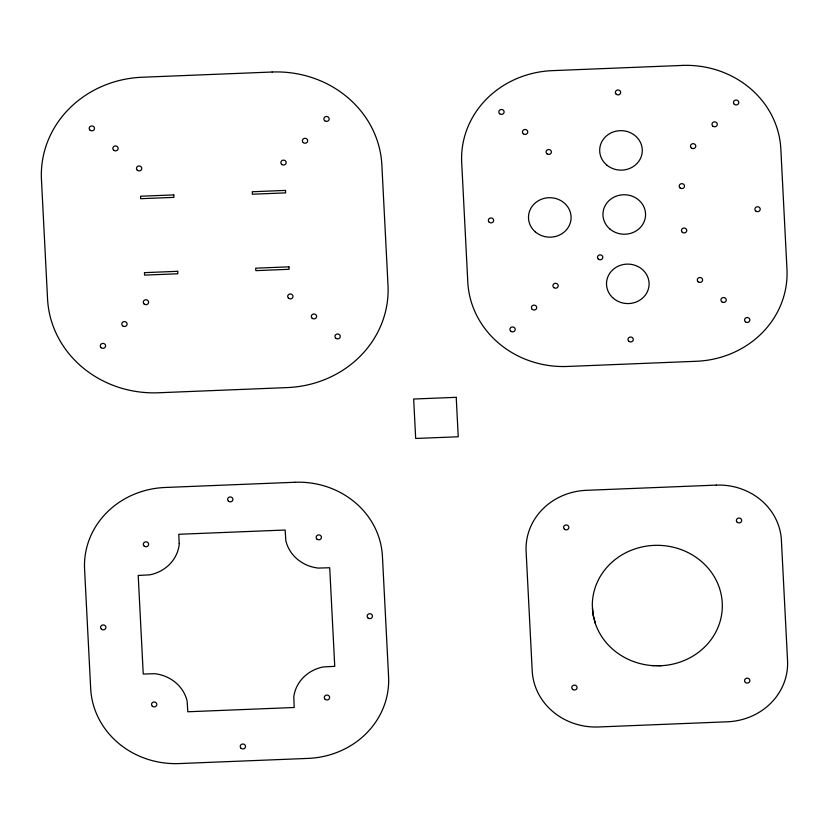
<?xml version="1.0" encoding="UTF-8"?>
<svg xmlns="http://www.w3.org/2000/svg" width="829" height="829" viewBox="0 0 829 829"><rect width="100%" height="100%" fill="white"/><g stroke="black" fill="none" stroke-linecap="round" stroke-linejoin="round"><path stroke-width="1.24" d="M595.388 623.657L593.098 614.703L592.31 605.543A65.014 60.237 1.5 0 1 655.905 545.327A65.014 60.237 1.5 0 1 722.277 603.398A65.014 60.237 1.5 0 1 661.107 665.718L651.895 665.573A65.014 60.237 1.5 0 1 595.388 623.657L593.336 616.009L592.383 608.175M651.895 665.573L661.107 665.718M179.219 543.513L179.147 545.026A37.657 34.891 1.5 0 1 149.78 574.839L138.205 575.44L143.241 674.039L154.826 673.708A37.657 34.891 1.5 0 1 187.116 701.044L187.81 711.769L294.202 707.5L293.808 696.764A37.657 34.891 1.5 0 1 323.175 666.951L334.75 666.35L329.714 567.751L318.129 568.072A37.657 34.891 1.5 0 1 285.839 540.736L285.145 530.011L178.753 534.29L179.219 543.513M272.119 72.019L142.246 77.232A105.925 98.143 1.5 0 0 41.45 179.541L47.554 298.958A105.925 98.143 1.5 0 0 158.36 392.77L287.207 387.589A105.925 98.143 1.5 0 0 388.003 285.29L381.858 164.919A104.9 97.19 1.5 0 0 272.119 72.019M682.236 65.429L552.352 70.641A95.273 88.278 1.5 0 0 461.701 162.66L467.794 282.078A95.273 88.278 1.5 0 0 567.461 366.459L696.319 361.278A95.273 88.278 1.5 0 0 786.97 269.259L780.825 148.888A94.247 87.325 1.5 0 0 682.236 65.429M173.789 194.898L140.547 196.235L140.671 198.701L173.914 197.364L173.789 194.898M285.497 190.411L252.244 191.748L252.368 194.214L285.622 192.877L285.497 190.411M177.696 271.311L144.443 272.648L144.567 275.114L177.82 273.777L177.696 271.311M288.958 266.845L255.715 268.181L255.84 270.648L289.083 269.311L288.958 266.845M456.219 397.319L413.661 399.029L415.681 438.468L458.24 436.769L456.219 397.319M294.989 482.26L165.106 487.483A84.62 78.403 1.5 0 0 84.579 569.212L90.682 688.63A84.62 78.403 1.5 0 0 179.209 763.571L308.056 758.4A84.62 78.403 1.5 0 0 388.583 676.661L382.428 556.29A83.594 77.449 1.5 0 0 294.989 482.26M716.246 485.11L586.362 490.322A63.315 58.662 1.5 0 0 526.114 551.482L532.208 670.899A63.315 58.662 1.5 0 0 598.445 726.971L727.302 721.8A63.315 58.662 1.5 0 0 787.55 660.64L781.405 540.27A62.289 57.709 1.5 0 0 716.246 485.11M303.238 142.578A2.663 2.466 1.5 0 0 307.632 141.293A2.663 2.466 1.5 0 0 304.212 138.412A2.663 2.466 1.5 0 0 303.238 142.578M281.736 164.401A2.663 2.466 1.5 0 0 286.129 163.116A2.663 2.466 1.5 0 0 282.71 160.235A2.663 2.466 1.5 0 0 281.736 164.401M324.73 120.754A2.663 2.466 1.5 0 0 329.123 119.469A2.663 2.466 1.5 0 0 325.714 116.588A2.663 2.466 1.5 0 0 324.73 120.754M90.05 130.205A2.663 2.466 1.5 0 0 94.444 128.92A2.663 2.466 1.5 0 0 91.035 126.039A2.663 2.466 1.5 0 0 90.05 130.205M113.697 150.215A2.663 2.466 1.5 0 0 118.091 148.93A2.663 2.466 1.5 0 0 114.671 146.049A2.663 2.466 1.5 0 0 113.697 150.215M137.334 170.225A2.663 2.466 1.5 0 0 141.728 168.94A2.663 2.466 1.5 0 0 138.308 166.059A2.663 2.466 1.5 0 0 137.334 170.225M288.544 298.233A2.663 2.466 1.5 0 0 292.938 296.948A2.663 2.466 1.5 0 0 289.518 294.067A2.663 2.466 1.5 0 0 288.544 298.233M312.181 318.243A2.663 2.466 1.5 0 0 316.574 316.968A2.663 2.466 1.5 0 0 313.155 314.077A2.663 2.466 1.5 0 0 312.181 318.243M335.818 338.253A2.663 2.466 1.5 0 0 340.211 336.978A2.663 2.466 1.5 0 0 336.802 334.087A2.663 2.466 1.5 0 0 335.818 338.253M144.163 304.036A2.663 2.466 1.5 0 0 148.557 302.751A2.663 2.466 1.5 0 0 145.148 299.86A2.663 2.466 1.5 0 0 144.163 304.036M122.661 325.859A2.663 2.466 1.5 0 0 127.055 324.574A2.663 2.466 1.5 0 0 123.645 321.683A2.663 2.466 1.5 0 0 122.661 325.859M101.159 347.683A2.663 2.466 1.5 0 0 105.552 346.398A2.663 2.466 1.5 0 0 102.143 343.507A2.663 2.466 1.5 0 0 101.159 347.683M712.847 126.132A2.663 2.466 1.5 0 0 717.24 124.847A2.663 2.466 1.5 0 0 713.821 121.956A2.663 2.466 1.5 0 0 712.847 126.132M698.153 281.787A2.663 2.466 1.5 0 0 702.546 280.503A2.663 2.466 1.5 0 0 699.127 277.611A2.663 2.466 1.5 0 0 698.153 281.787M734.339 104.309A2.663 2.466 1.5 0 0 738.732 103.024A2.663 2.466 1.5 0 0 735.323 100.133A2.663 2.466 1.5 0 0 734.339 104.309M523.306 133.77A2.663 2.466 1.5 0 0 527.7 132.485A2.663 2.466 1.5 0 0 524.28 129.593A2.663 2.466 1.5 0 0 523.306 133.77M691.345 147.956A2.663 2.466 1.5 0 0 695.738 146.671A2.663 2.466 1.5 0 0 692.319 143.78A2.663 2.466 1.5 0 0 691.345 147.956M546.943 153.779A2.663 2.466 1.5 0 0 551.337 152.495A2.663 2.466 1.5 0 0 547.917 149.603A2.663 2.466 1.5 0 0 546.943 153.779M721.79 301.797A2.663 2.466 1.5 0 0 726.183 300.512A2.663 2.466 1.5 0 0 722.774 297.621A2.663 2.466 1.5 0 0 721.79 301.797M745.426 321.807A2.663 2.466 1.5 0 0 749.82 320.522A2.663 2.466 1.5 0 0 746.411 317.631A2.663 2.466 1.5 0 0 745.426 321.807M510.768 331.227A2.663 2.466 1.5 0 0 515.161 329.952A2.663 2.466 1.5 0 0 511.752 327.061A2.663 2.466 1.5 0 0 510.768 331.227M553.772 287.58A2.663 2.466 1.5 0 0 558.166 286.306A2.663 2.466 1.5 0 0 554.756 283.414A2.663 2.466 1.5 0 0 553.772 287.58M532.27 309.404A2.663 2.466 1.5 0 0 536.664 308.129A2.663 2.466 1.5 0 0 533.254 305.238A2.663 2.466 1.5 0 0 532.27 309.404M499.669 113.76A2.663 2.466 1.5 0 0 504.063 112.475A2.663 2.466 1.5 0 0 500.643 109.583A2.663 2.466 1.5 0 0 499.669 113.76M682.319 232.296A2.663 2.466 1.5 0 0 686.713 231.022A2.663 2.466 1.5 0 0 683.303 228.13A2.663 2.466 1.5 0 0 682.319 232.296M680.06 187.934A2.663 2.466 1.5 0 0 684.453 186.649A2.663 2.466 1.5 0 0 681.034 183.758A2.663 2.466 1.5 0 0 680.06 187.934M598.362 259.145A2.663 2.466 1.5 0 0 602.756 257.86A2.663 2.466 1.5 0 0 599.336 254.969A2.663 2.466 1.5 0 0 598.362 259.145M628.859 341.31A2.663 2.466 1.5 0 0 633.252 340.025A2.663 2.466 1.5 0 0 629.833 337.134A2.663 2.466 1.5 0 0 628.859 341.31M755.768 211.022A2.663 2.466 1.5 0 0 760.162 209.737A2.663 2.466 1.5 0 0 756.753 206.856A2.663 2.466 1.5 0 0 755.768 211.022M616.237 94.247A2.663 2.466 1.5 0 0 620.631 92.962A2.663 2.466 1.5 0 0 617.222 90.071A2.663 2.466 1.5 0 0 616.237 94.247M489.214 222.224A2.663 2.466 1.5 0 0 493.607 220.939A2.663 2.466 1.5 0 0 490.198 218.058A2.663 2.466 1.5 0 0 489.214 222.224M609.916 229.032A21.305 19.741 1.5 0 0 645.076 218.773A21.305 19.741 1.5 0 0 617.792 195.654A21.305 19.741 1.5 0 0 609.916 229.032M535.441 231.975A21.305 19.741 1.5 0 0 570.601 221.726A21.305 19.741 1.5 0 0 543.316 198.608A21.305 19.741 1.5 0 0 535.441 231.975M606.641 164.94A21.305 19.741 1.5 0 0 641.801 154.681A21.305 19.741 1.5 0 0 614.517 131.562A21.305 19.741 1.5 0 0 606.641 164.94M613.46 298.378A21.305 19.741 1.5 0 0 648.61 288.129A21.305 19.741 1.5 0 0 621.335 265.011A21.305 19.741 1.5 0 0 613.46 298.378M241.094 748.286A2.663 2.466 1.5 0 0 245.488 747.002A2.663 2.466 1.5 0 0 242.078 744.11A2.663 2.466 1.5 0 0 241.094 748.286M368.014 617.999A2.663 2.466 1.5 0 0 372.408 616.714A2.663 2.466 1.5 0 0 368.998 613.823A2.663 2.466 1.5 0 0 368.014 617.999M228.483 501.213A2.663 2.466 1.5 0 0 232.876 499.928A2.663 2.466 1.5 0 0 229.457 497.048A2.663 2.466 1.5 0 0 228.483 501.213M101.459 629.201A2.663 2.466 1.5 0 0 105.853 627.916A2.663 2.466 1.5 0 0 102.444 625.025A2.663 2.466 1.5 0 0 101.459 629.201M152.37 706.256A2.663 2.466 1.5 0 0 156.764 704.982A2.663 2.466 1.5 0 0 153.355 702.09A2.663 2.466 1.5 0 0 152.37 706.256M325.175 699.324A2.663 2.466 1.5 0 0 329.569 698.039A2.663 2.466 1.5 0 0 326.16 695.148A2.663 2.466 1.5 0 0 325.175 699.324M316.999 539.161A2.663 2.466 1.5 0 0 321.393 537.876A2.663 2.466 1.5 0 0 317.984 534.995A2.663 2.466 1.5 0 0 316.999 539.161M144.194 546.104A2.663 2.466 1.5 0 0 148.588 544.819A2.663 2.466 1.5 0 0 145.168 541.928A2.663 2.466 1.5 0 0 144.194 546.104M564.435 529.223A2.663 2.466 1.5 0 0 568.829 527.938A2.663 2.466 1.5 0 0 565.419 525.058A2.663 2.466 1.5 0 0 564.435 529.223M737.25 522.291A2.663 2.466 1.5 0 0 741.644 521.006A2.663 2.466 1.5 0 0 738.235 518.115A2.663 2.466 1.5 0 0 737.25 522.291M572.621 689.386A2.663 2.466 1.5 0 0 577.015 688.101A2.663 2.466 1.5 0 0 573.606 685.21A2.663 2.466 1.5 0 0 572.621 689.386M745.426 682.443A2.663 2.466 1.5 0 0 749.82 681.158A2.663 2.466 1.5 0 0 746.411 678.267A2.663 2.466 1.5 0 0 745.426 682.443"/></g></svg>
